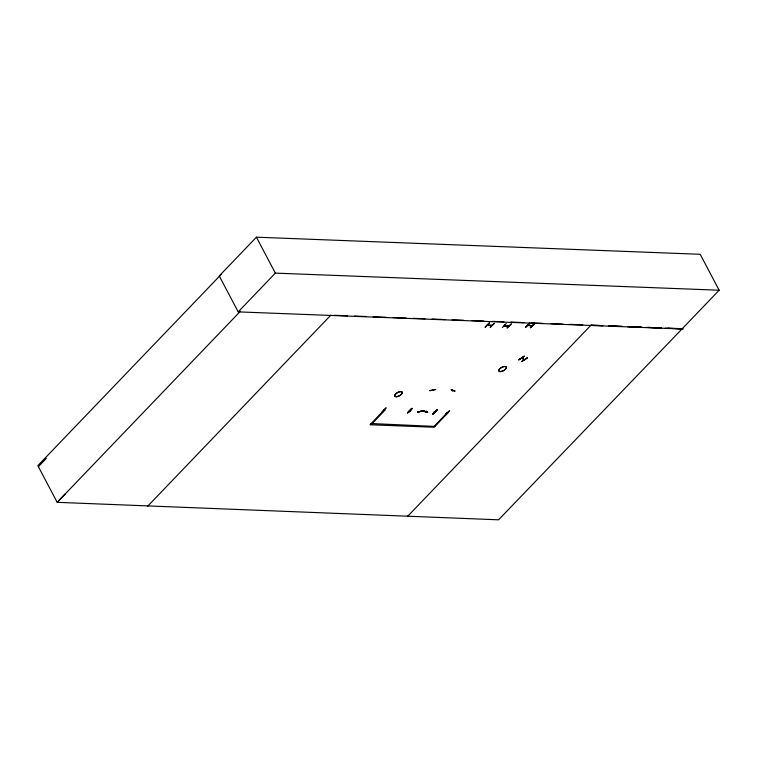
<?xml version="1.0" encoding="UTF-8"?>
<svg xmlns="http://www.w3.org/2000/svg" width="757" height="757" viewBox="0 0 757 757"><rect width="100%" height="100%" fill="white"/><g stroke="black" fill="none" stroke-linecap="round" stroke-linejoin="round"><path stroke-width="1.14" d="M410.313 410.833L409.442 410.72M434.868 412.177L434.281 411.751M435.19 411.78L434.386 411.931M417.949 412.13L423.665 410.521M384.594 410.247L383.856 409.688M410.01 410.559L409.357 410.758L410.341 410.862M492.23 325.302L487.64 325.075M504.38 325.207L505.042 325.794L504.181 325.415M532.426 325.51L527.714 325.368M409.405 410.729L410.19 410.843M435.663 389.458L429.929 390.584M417.959 412.168L417.93 411.647M421.024 411.051L420.996 411.06M522.084 358.184L524.696 359.689L524.156 359.67M427.696 411.912C428.235 412.991 423.418 411.865 424.175 410.644M427.563 412.414L424.052 411.165M453.083 390.621L452.393 391L452.923 390.565M386.07 408.042L382.001 412.196L385.985 407.786M408.07 412.688C416.009 402.487 410.341 413.227 407.862 412.423M38.399 466.7L46.309 458.382M65.093 494.018L57.191 502.326L37.85 465.65L221.11 274.517M256.415 237.187L219.256 275.945L238.209 311.875L681.991 328.983L719.15 290.224L700.206 254.295L256.415 237.187L275.359 273.116L719.15 290.224M238.209 311.875L275.359 273.116M240.452 311.203L57.191 502.326L498.579 519.813L681.991 328.983M147.615 506.282L330.866 315.149M371.715 423.996L384.849 410.303L383.931 410.266L370.031 424.762L434.215 427.232L448.106 412.745L447.188 412.707L434.054 426.399M485.199 327.223L489.249 322.832M489.315 323.097L485.199 327.232L489.401 323.135M494.397 323.324L490.034 327.128M490.432 327.403L494.359 323.286M507.048 327.781L511.145 323.901M511.391 323.949L507.209 328.084M525.415 327.44L529.455 323.088M529.54 323.334L525.415 327.478L529.616 323.381M530.25 327.374L530.666 327.686L534.565 323.532M530.657 327.667L534.603 323.58L534.187 323.267M408.089 515.858L407.663 516.312L590.98 325.179L602.629 325.633M432.834 414.155L436.865 409.972L432.805 413.861M445.636 414.609L449.705 410.531L445.466 414.344M411.713 408.808L407.559 412.83M411.638 408.856L407.408 412.953L411.628 408.553M433.222 413.937L437.101 409.755M432.985 413.937L437.357 409.83M454.616 390.915L451.096 389.656M518.772 359.878L524.346 356.225L518.772 359.849M524.298 356.159L518.782 359.679M435.029 412.035L434.291 411.676M384.272 410.076L384.755 410.067M384.632 410.247L384.215 410.237M492.097 325.444L487.366 325.292M509.035 326.106L504.427 325.917M532.228 325.699L527.572 325.538M434.859 411.959L434.433 411.534M504.361 325.236L504.853 325.936M504.569 325.775L509.234 325.917M524.478 359.859L521.582 358.222M451.532 389.723L455.052 390.99M451.304 389.864L454.796 391.132M429.834 390.744L435.691 389.477M334.405 315.291L347.349 315.783M354.408 316.057L366.18 316.511M373.239 316.786L386.184 317.287M393.252 317.562L406.197 318.054M413.256 318.328L425.027 318.782M432.086 319.057L445.04 319.558M452.099 319.823L463.871 320.277M472.103 320.599L483.874 321.053M492.116 321.365L503.888 321.82M510.947 322.094L523.891 322.596M530.96 322.87L542.722 323.324M550.964 323.636L562.735 324.091M569.794 324.365L582.739 324.867M609.622 325.898L622.434 326.39M629.417 326.664L641.065 327.109M648.058 327.384L660.87 327.876M667.854 328.141L680.666 328.642M487.697 324.564C487.271 325.283 487.186 324.005 487.423 325.302M434.972 426.437L370.561 423.513M590.98 325.179L602.761 325.652M608.647 325.888L621.611 326.418M627.496 326.655L641.633 327.223M646.346 327.412L661.656 328.027M665.195 328.178L680.505 328.793M681.688 328.841L683.278 328.907M504.72 325.255L505.051 325.775M424.261 410.928L427.762 412.224M530.449 327.639L534.338 323.494M521.876 361.638L527.44 358.004L527.127 357.616M527.26 357.853L521.715 361.363M506.263 323.494L502.326 327.601M418.044 411.94L423.825 410.814L418.044 411.94M426.049 411.505L426.711 411.165L426.096 411.458M396.98 396.696A4.211 1.845 -27.8 0 0 402.393 392.476A4.211 1.845 -27.8 0 0 396.375 393.432A4.211 1.845 -27.8 0 0 396.98 396.696M396.895 396.573A4.239 1.855 -27.8 0 0 402.336 392.325A4.239 1.855 -27.8 0 0 396.29 393.29A4.239 1.855 -27.8 0 0 396.895 396.573M501.011 371.602A4.23 1.855 -27.8 0 0 506.442 367.372A4.23 1.855 -27.8 0 0 500.405 368.328A4.23 1.855 -27.8 0 0 501.011 371.602M500.945 371.479A4.239 1.855 -27.8 0 0 506.386 367.23A4.239 1.855 -27.8 0 0 500.339 368.195A4.239 1.855 -27.8 0 0 500.945 371.479"/></g></svg>
